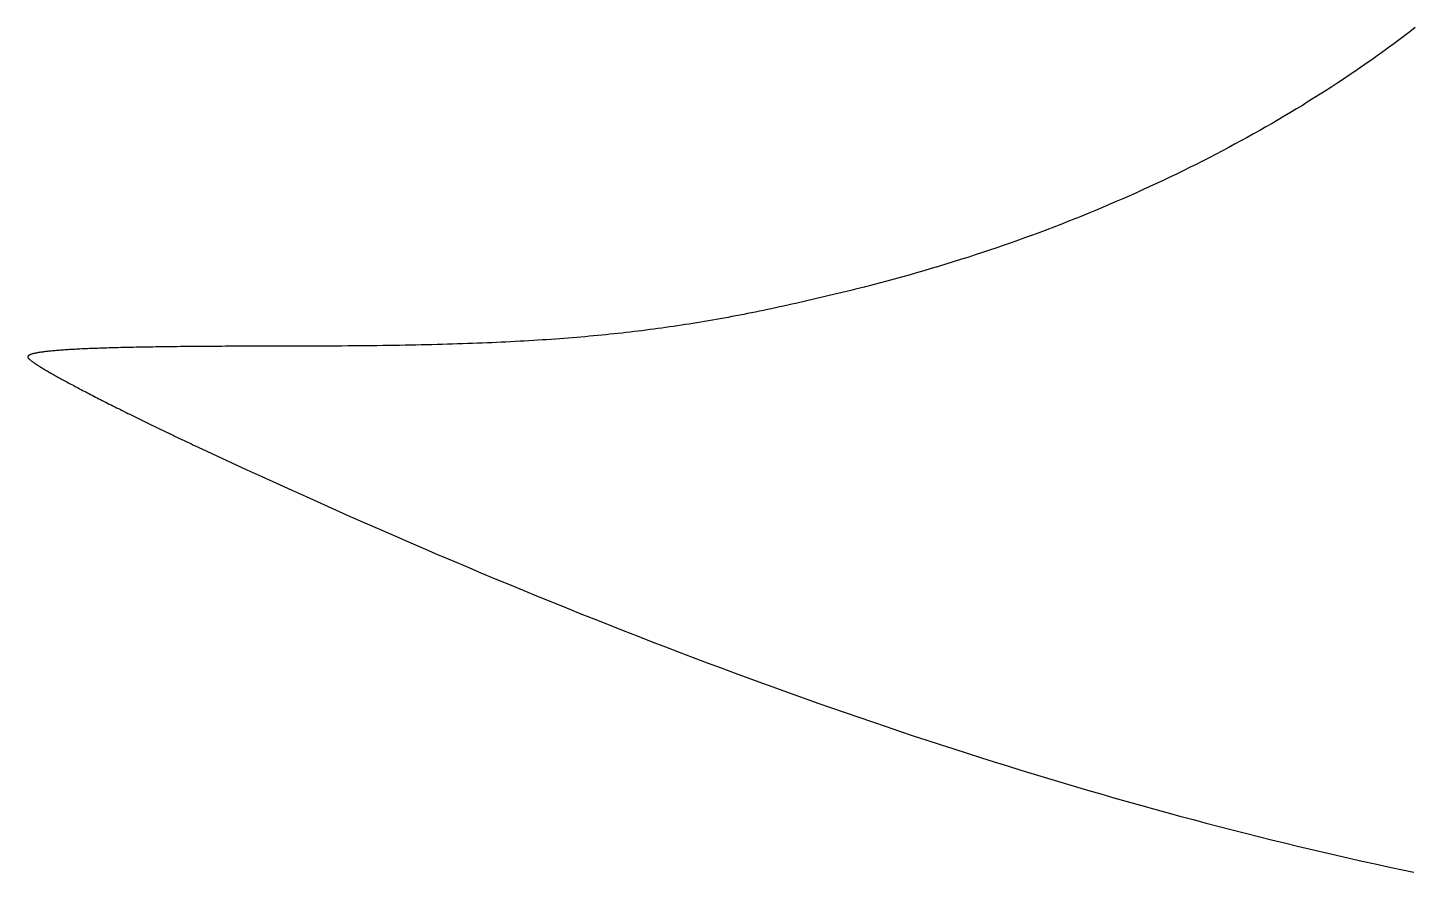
# Model space of a CAD drawing. Extents: x 0 to 527, y 0 to 420.
# Drawn here: x 70.474 to 74.169, y 21.468 to 23.723 of the extents above; entities that cross this region are included whole.
import ezdxf

# ---------------------------------------------------------------- set-up
doc = ezdxf.new("R2010")
doc.units = 0
doc.layers.get('0').update_dxf_attribs({"linetype": 'CONTINUOUS'})
doc.layers.add('LAYER_1', color=7, linetype='CONTINUOUS')

# ---------------------------------------------------------------- blocks, each defined once
blk = doc.blocks.new('LOGO')
at = {"layer": 'LAYER_1', "color": 5}
for points in [[(174.154, 40.5449, 0), (174.001, 40.4276, 0), (173.848, 40.3108, 0), (173.693, 40.1947, 0), (173.538, 40.079, 0), (173.381, 39.964, 0), (173.224, 39.8495, 0), (173.065, 39.7357, 0), (172.905, 39.6224, 0), (172.744, 39.5097, 0), (172.582, 39.3976, 0), (172.42, 39.286, 0), (172.256, 39.1751, 0), (172.091, 39.0648, 0), (171.925, 38.9551, 0), (171.758, 38.8461, 0), (171.591, 38.7376, 0), (171.422, 38.6298, 0), (171.252, 38.5226, 0), (171.081, 38.4161, 0), (170.91, 38.3102, 0), (170.737, 38.2049, 0), (170.564, 38.1003, 0), (170.389, 37.9963, 0), (170.214, 37.893, 0), (170.038, 37.7904, 0), (169.861, 37.6884, 0), (169.683, 37.5872, 0), (169.504, 37.4865, 0), (169.324, 37.3866, 0), (169.143, 37.2874, 0), (168.962, 37.1889, 0), (168.779, 37.091, 0), (168.596, 36.9939, 0), (168.412, 36.8974, 0), (168.227, 36.8017, 0), (168.042, 36.7067, 0), (167.855, 36.6125, 0), (167.668, 36.5189, 0), (167.48, 36.4261, 0), (167.291, 36.334, 0), (167.101, 36.2427, 0), (166.911, 36.1521, 0), (166.72, 36.0622, 0), (166.528, 35.9731, 0), (166.335, 35.8848, 0), (166.141, 35.7972, 0), (165.947, 35.7104, 0), (165.752, 35.6244, 0), (165.557, 35.5392, 0), (165.36, 35.4547, 0), (165.163, 35.371, 0), (164.965, 35.2882, 0), (164.767, 35.2061, 0), (164.568, 35.1248, 0), (164.368, 35.0443, 0), (164.167, 34.9647, 0), (163.966, 34.8858, 0), (163.764, 34.8078, 0), (163.562, 34.7306, 0), (163.359, 34.6542, 0), (163.155, 34.5787, 0), (162.951, 34.504, 0), (162.746, 34.4302, 0), (162.54, 34.3572, 0), (162.334, 34.285, 0), (162.127, 34.2138, 0), (161.92, 34.1434, 0), (161.712, 34.0738, 0), (161.504, 34.0051, 0), (161.295, 33.9373, 0), (161.085, 33.8704, 0), (160.875, 33.8044, 0), (160.664, 33.7393, 0), (160.453, 33.675, 0), (160.242, 33.6117, 0), (160.029, 33.5493, 0), (159.817, 33.4878, 0), (159.603, 33.4272, 0), (159.39, 33.3675, 0), (159.176, 33.3087, 0), (158.961, 33.2509, 0), (158.746, 33.194, 0), (158.53, 33.1381, 0), (158.314, 33.0831, 0)], [(158.314, 33.0831, 0), (158.186, 33.0508, 0), (158.059, 33.0189, 0), (157.932, 32.9875, 0), (157.806, 32.9564, 0), (157.681, 32.9256, 0), (157.556, 32.8953, 0), (157.433, 32.8653, 0), (157.31, 32.8357, 0), (157.187, 32.8065, 0), (157.066, 32.7776, 0), (156.944, 32.7492, 0), (156.824, 32.721, 0), (156.704, 32.6933, 0), (156.585, 32.6659, 0), (156.466, 32.6388, 0), (156.348, 32.6122, 0), (156.23, 32.5858, 0), (156.113, 32.5599, 0), (155.996, 32.5342, 0), (155.88, 32.509, 0), (155.764, 32.484, 0), (155.648, 32.4594, 0), (155.533, 32.4352, 0), (155.418, 32.4113, 0), (155.304, 32.3877, 0), (155.189, 32.3645, 0), (155.076, 32.3416, 0), (154.962, 32.3191, 0), (154.849, 32.2968, 0), (154.736, 32.2749, 0), (154.623, 32.2533, 0), (154.51, 32.2321, 0), (154.398, 32.2112, 0), (154.285, 32.1905, 0), (154.173, 32.1702, 0), (154.061, 32.1503, 0), (153.949, 32.1306, 0), (153.837, 32.1112, 0), (153.725, 32.0922, 0), (153.613, 32.0734, 0), (153.501, 32.055, 0), (153.39, 32.0369, 0), (153.278, 32.019, 0), (153.166, 32.0015, 0), (153.054, 31.9843, 0), (152.942, 31.9673, 0), (152.829, 31.9507, 0), (152.717, 31.9343, 0), (152.605, 31.9182, 0), (152.492, 31.9024, 0), (152.379, 31.8869, 0), (152.266, 31.8717, 0), (152.153, 31.8568, 0), (152.039, 31.8421, 0), (151.925, 31.8277, 0), (151.811, 31.8136, 0), (151.697, 31.7998, 0), (151.582, 31.7862, 0), (151.467, 31.7729, 0), (151.351, 31.7598, 0), (151.235, 31.7471, 0), (151.119, 31.7345, 0), (151.002, 31.7223, 0), (150.885, 31.7103, 0), (150.767, 31.6985, 0), (150.649, 31.687, 0), (150.53, 31.6758, 0), (150.411, 31.6648, 0), (150.291, 31.654, 0), (150.171, 31.6435, 0), (150.049, 31.6333, 0), (149.928, 31.6233, 0), (149.805, 31.6135, 0), (149.682, 31.6039, 0), (149.559, 31.5946, 0), (149.434, 31.5855, 0), (149.309, 31.5767, 0), (149.183, 31.568, 0), (149.057, 31.5596, 0), (148.929, 31.5515, 0), (148.801, 31.5435, 0), (148.672, 31.5358, 0), (148.542, 31.5283, 0), (148.411, 31.521, 0), (148.28, 31.5139, 0), (148.147, 31.507, 0), (148.014, 31.5003, 0), (147.879, 31.4939, 0), (147.744, 31.4876, 0), (147.607, 31.4815, 0), (147.47, 31.4757, 0), (147.331, 31.47, 0), (147.192, 31.4646, 0), (147.051, 31.4593, 0), (146.909, 31.4542, 0), (146.766, 31.4493, 0), (146.622, 31.4447, 0), (146.477, 31.4401, 0), (146.331, 31.4358, 0), (146.183, 31.4317, 0), (146.035, 31.4277, 0), (145.885, 31.4239, 0), (145.733, 31.4203, 0), (145.581, 31.4169, 0), (145.427, 31.4136, 0), (145.272, 31.4105, 0), (145.115, 31.4076, 0), (144.958, 31.4048, 0), (144.798, 31.4022, 0), (144.638, 31.3998, 0), (144.476, 31.3975, 0), (144.312, 31.3954, 0), (144.147, 31.3934, 0), (143.981, 31.3916, 0), (143.813, 31.3899, 0), (143.643, 31.3884, 0), (143.472, 31.387, 0), (143.3, 31.3858, 0), (143.125, 31.3847, 0), (142.949, 31.3838, 0), (142.772, 31.383, 0), (142.593, 31.3823, 0), (142.412, 31.3818, 0), (142.23, 31.3814, 0), (142.046, 31.3811, 0), (141.86, 31.3809, 0), (141.672, 31.3809, 0)], [(141.672, 31.3809, 0), (141.549, 31.3809, 0), (141.428, 31.3809, 0), (141.308, 31.3808, 0), (141.188, 31.3807, 0), (141.07, 31.3806, 0), (140.953, 31.3805, 0), (140.837, 31.3803, 0), (140.723, 31.38, 0), (140.609, 31.3798, 0), (140.496, 31.3794, 0), (140.385, 31.3791, 0), (140.275, 31.3787, 0), (140.165, 31.3783, 0), (140.057, 31.3779, 0), (139.95, 31.3774, 0), (139.844, 31.3769, 0), (139.739, 31.3763, 0), (139.635, 31.3757, 0), (139.532, 31.3751, 0), (139.431, 31.3745, 0), (139.33, 31.3738, 0), (139.231, 31.373, 0), (139.132, 31.3723, 0), (139.035, 31.3715, 0), (138.938, 31.3706, 0), (138.843, 31.3697, 0), (138.749, 31.3688, 0), (138.656, 31.3679, 0), (138.564, 31.3669, 0), (138.472, 31.3658, 0), (138.382, 31.3648, 0), (138.293, 31.3637, 0), (138.206, 31.3625, 0), (138.119, 31.3613, 0), (138.033, 31.3601, 0), (137.948, 31.3589, 0), (137.864, 31.3576, 0), (137.782, 31.3562, 0), (137.7, 31.3549, 0), (137.619, 31.3535, 0), (137.539, 31.352, 0), (137.461, 31.3505, 0), (137.383, 31.349, 0), (137.307, 31.3475, 0), (137.231, 31.3459, 0), (137.157, 31.3442, 0), (137.083, 31.3425, 0), (137.01, 31.3408, 0), (136.939, 31.3391, 0), (136.868, 31.3373, 0), (136.799, 31.3354, 0), (136.73, 31.3336, 0), (136.663, 31.3316, 0), (136.596, 31.3297, 0), (136.531, 31.3277, 0), (136.466, 31.3257, 0), (136.403, 31.3236, 0), (136.34, 31.3215, 0), (136.278, 31.3193, 0), (136.218, 31.3171, 0), (136.158, 31.3149, 0), (136.1, 31.3126, 0), (136.042, 31.3103, 0), (135.985, 31.3079, 0), (135.929, 31.3055, 0), (135.875, 31.3031, 0), (135.821, 31.3006, 0), (135.768, 31.2981, 0), (135.716, 31.2955, 0), (135.665, 31.2929, 0), (135.615, 31.2902, 0), (135.566, 31.2876, 0), (135.518, 31.2848, 0), (135.471, 31.282, 0), (135.425, 31.2792, 0), (135.379, 31.2764, 0), (135.335, 31.2735, 0), (135.292, 31.2705, 0), (135.249, 31.2675, 0), (135.208, 31.2645, 0), (135.167, 31.2614, 0), (135.127, 31.2583, 0), (135.089, 31.2552, 0), (135.051, 31.252, 0), (135.014, 31.2487, 0), (134.978, 31.2454, 0), (134.943, 31.2421, 0), (134.909, 31.2387, 0), (134.875, 31.2353, 0), (134.843, 31.2319, 0), (134.812, 31.2284, 0), (134.781, 31.2248, 0), (134.752, 31.2212, 0), (134.723, 31.2176, 0), (134.695, 31.2139, 0), (134.668, 31.2102, 0), (134.642, 31.2064, 0), (134.617, 31.2026, 0), (134.593, 31.1988, 0), (134.569, 31.1949, 0), (134.547, 31.1909, 0), (134.525, 31.1869, 0), (134.504, 31.1829, 0), (134.485, 31.1788, 0), (134.466, 31.1747, 0), (134.447, 31.1705, 0), (134.43, 31.1663, 0), (134.414, 31.162, 0), (134.398, 31.1577, 0), (134.384, 31.1534, 0), (134.37, 31.149, 0), (134.357, 31.1445, 0), (134.345, 31.14, 0), (134.334, 31.1355, 0), (134.323, 31.1309, 0), (134.314, 31.1263, 0), (134.305, 31.1216, 0), (134.297, 31.1169, 0), (134.29, 31.1121, 0), (134.284, 31.1073, 0), (134.278, 31.1024, 0), (134.274, 31.0975, 0), (134.27, 31.0925, 0), (134.267, 31.0875, 0), (134.265, 31.0825, 0), (134.264, 31.0774, 0), (134.264, 31.0722, 0)], [(134.264, 31.0722, 0), (134.264, 31.068, 0), (134.265, 31.0634, 0), (134.267, 31.0584, 0), (134.27, 31.0531, 0), (134.274, 31.0473, 0), (134.279, 31.0413, 0), (134.284, 31.0348, 0), (134.29, 31.028, 0), (134.297, 31.0208, 0), (134.305, 31.0133, 0), (134.313, 31.0055, 0), (134.323, 30.9972, 0), (134.333, 30.9887, 0), (134.343, 30.9798, 0), (134.355, 30.9705, 0), (134.367, 30.9609, 0), (134.381, 30.951, 0), (134.395, 30.9408, 0), (134.409, 30.9302, 0), (134.425, 30.9193, 0), (134.441, 30.9081, 0), (134.457, 30.8965, 0), (134.475, 30.8846, 0), (134.493, 30.8724, 0), (134.512, 30.8599, 0), (134.532, 30.8471, 0), (134.553, 30.834, 0), (134.574, 30.8206, 0), (134.595, 30.8068, 0), (134.618, 30.7928, 0), (134.641, 30.7785, 0), (134.665, 30.7638, 0), (134.69, 30.7489, 0), (134.715, 30.7337, 0), (134.741, 30.7182, 0), (134.767, 30.7024, 0), (134.794, 30.6864, 0), (134.822, 30.67, 0), (134.851, 30.6534, 0), (134.88, 30.6365, 0), (134.91, 30.6194, 0), (134.94, 30.602, 0), (134.971, 30.5843, 0), (135.003, 30.5663, 0), (135.035, 30.5481, 0), (135.068, 30.5296, 0), (135.101, 30.5109, 0), (135.135, 30.4919, 0), (135.17, 30.4727, 0), (135.205, 30.4532, 0), (135.241, 30.4335, 0), (135.277, 30.4135, 0), (135.314, 30.3933, 0), (135.352, 30.3729, 0), (135.39, 30.3522, 0), (135.429, 30.3314, 0), (135.468, 30.3102, 0), (135.507, 30.2889, 0), (135.548, 30.2673, 0), (135.589, 30.2455, 0), (135.63, 30.2235, 0), (135.672, 30.2013, 0), (135.714, 30.1789, 0), (135.757, 30.1562, 0), (135.8, 30.1334, 0), (135.844, 30.1103, 0), (135.889, 30.0871, 0), (135.934, 30.0636, 0), (135.979, 30.04, 0), (136.025, 30.0161, 0), (136.071, 29.9921, 0), (136.118, 29.9679, 0), (136.165, 29.9435, 0), (136.213, 29.9189, 0), (136.261, 29.8941, 0), (136.31, 29.8692, 0), (136.359, 29.8441, 0), (136.409, 29.8188, 0), (136.459, 29.7934, 0), (136.509, 29.7677, 0), (136.56, 29.742, 0), (136.611, 29.716, 0), (136.663, 29.6899, 0), (136.715, 29.6637, 0), (136.768, 29.6373, 0), (136.821, 29.6107, 0), (136.874, 29.584, 0), (136.928, 29.5572, 0), (136.982, 29.5302, 0), (137.036, 29.5031, 0), (137.091, 29.4758, 0), (137.146, 29.4484, 0), (137.202, 29.4209, 0), (137.258, 29.3932, 0), (137.314, 29.3654, 0), (137.371, 29.3375, 0), (137.428, 29.3095, 0), (137.485, 29.2814, 0), (137.543, 29.2531, 0), (137.601, 29.2248, 0), (137.659, 29.1963, 0), (137.718, 29.1677, 0), (137.777, 29.139, 0), (137.836, 29.1102, 0), (137.896, 29.0813, 0), (137.956, 29.0524, 0), (138.016, 29.0233, 0), (138.076, 28.9941, 0), (138.137, 28.9649, 0), (138.198, 28.9355, 0), (138.259, 28.9061, 0), (138.321, 28.8766, 0), (138.383, 28.847, 0), (138.445, 28.8174, 0), (138.507, 28.7877, 0), (138.57, 28.7579, 0), (138.633, 28.728, 0), (138.696, 28.6981, 0), (138.759, 28.6681, 0), (138.822, 28.6381, 0), (138.886, 28.608, 0), (138.95, 28.5778, 0), (139.014, 28.5476, 0), (139.079, 28.5174, 0), (139.143, 28.4871, 0), (139.208, 28.4568, 0), (139.273, 28.4264, 0)], [(139.273, 28.4264, 0), (139.704, 28.2256, 0), (140.134, 28.0264, 0), (140.563, 27.8286, 0), (140.991, 27.6323, 0), (141.417, 27.4375, 0), (141.843, 27.2442, 0), (142.268, 27.0523, 0), (142.692, 26.862, 0), (143.115, 26.6731, 0), (143.537, 26.4857, 0), (143.958, 26.2998, 0), (144.378, 26.1153, 0), (144.798, 25.9323, 0), (145.216, 25.7508, 0), (145.633, 25.5707, 0), (146.05, 25.3921, 0), (146.465, 25.215, 0), (146.88, 25.0393, 0), (147.294, 24.8651, 0), (147.707, 24.6923, 0), (148.119, 24.521, 0), (148.53, 24.3512, 0), (148.94, 24.1827, 0), (149.35, 24.0158, 0), (149.758, 23.8503, 0), (150.166, 23.6862, 0), (150.573, 23.5235, 0), (150.979, 23.3623, 0), (151.385, 23.2026, 0), (151.789, 23.0443, 0), (152.193, 22.8874, 0), (152.596, 22.7319, 0), (152.998, 22.5779, 0), (153.399, 22.4252, 0), (153.8, 22.2741, 0), (154.2, 22.1243, 0), (154.599, 21.9759, 0), (154.997, 21.829, 0), (155.394, 21.6835, 0), (155.791, 21.5394, 0), (156.187, 21.3967, 0), (156.583, 21.2555, 0), (156.977, 21.1156, 0), (157.371, 20.9771, 0), (157.764, 20.8401, 0), (158.157, 20.7044, 0), (158.549, 20.5702, 0), (158.94, 20.4373, 0), (159.33, 20.3058, 0), (159.72, 20.1758, 0), (160.109, 20.0471, 0), (160.498, 19.9198, 0), (160.886, 19.7939, 0), (161.273, 19.6694, 0), (161.66, 19.5463, 0), (162.046, 19.4245, 0), (162.431, 19.3041, 0), (162.816, 19.1851, 0), (163.2, 19.0675, 0), (163.584, 18.9513, 0), (163.967, 18.8364, 0), (164.349, 18.7229, 0), (164.731, 18.6107, 0), (165.112, 18.5, 0), (165.493, 18.3906, 0), (165.873, 18.2825, 0), (166.253, 18.1758, 0), (166.632, 18.0705, 0), (167.01, 17.9665, 0), (167.388, 17.8639, 0), (167.766, 17.7626, 0), (168.143, 17.6626, 0), (168.519, 17.5641, 0), (168.895, 17.4668, 0), (169.271, 17.3709, 0), (169.646, 17.2764, 0), (170.021, 17.1831, 0), (170.395, 17.0913, 0), (170.769, 17.0007, 0), (171.142, 16.9115, 0), (171.515, 16.8236, 0), (171.887, 16.737, 0), (172.259, 16.6518, 0), (172.63, 16.5679, 0), (173.001, 16.4853, 0), (173.372, 16.404, 0), (173.742, 16.3241, 0), (174.112, 16.2455, 0)]]:
    blk.add_polyline3d(points, dxfattribs=at)

msp = doc.modelspace()

# ---------------------------------------------------------------- block references
at = {"color": 5, "xscale": 0.0928071272272585, "yscale": 0.0928071272272585, "zscale": 0.0928071272272585}
msp.add_blockref('LOGO', (58.0137, 19.9606), dxfattribs=at)

doc.saveas('drawing.dxf')
